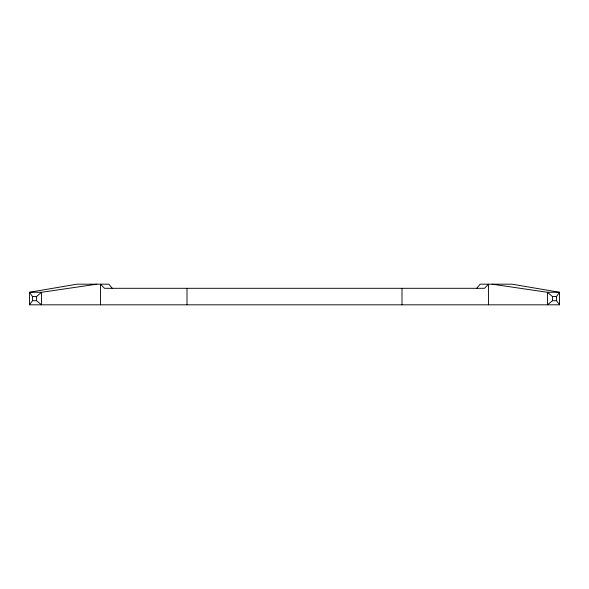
<?xml version="1.0" encoding="UTF-8"?>
<svg xmlns="http://www.w3.org/2000/svg" width="589" height="589" viewBox="0 0 589 589"><rect width="100%" height="100%" fill="white"/><g stroke="black" fill="none" stroke-linecap="round" stroke-linejoin="round"><path stroke-width="0.88" d="M112.278 288.308L108.847 284.185L76.96 284.185L29.45 292.284L29.45 304.815L559.55 304.815L556.48 300.692L556.48 296.561L559.55 292.284L512.04 284.185L480.153 284.185L476.722 288.308M29.45 304.815L32.52 300.692L32.52 296.561L29.45 292.284L41.561 292.284L96.89 284.185M32.52 296.561L36.503 296.561L41.561 292.284L41.561 304.815L36.503 300.692L32.52 300.692M556.48 300.692L552.497 300.692L547.439 304.815L547.439 292.284L492.109 284.185M559.55 304.815L559.55 292.284L547.439 292.284L552.497 296.561L556.48 296.561M552.497 296.561L552.497 300.692M488.502 304.815L488.502 284.185L484.511 288.308L104.489 288.308L100.498 284.185L100.498 304.815M401.992 288.308L401.992 304.815M187.007 288.308L187.007 304.815M36.503 296.561L36.503 300.692"/></g></svg>
